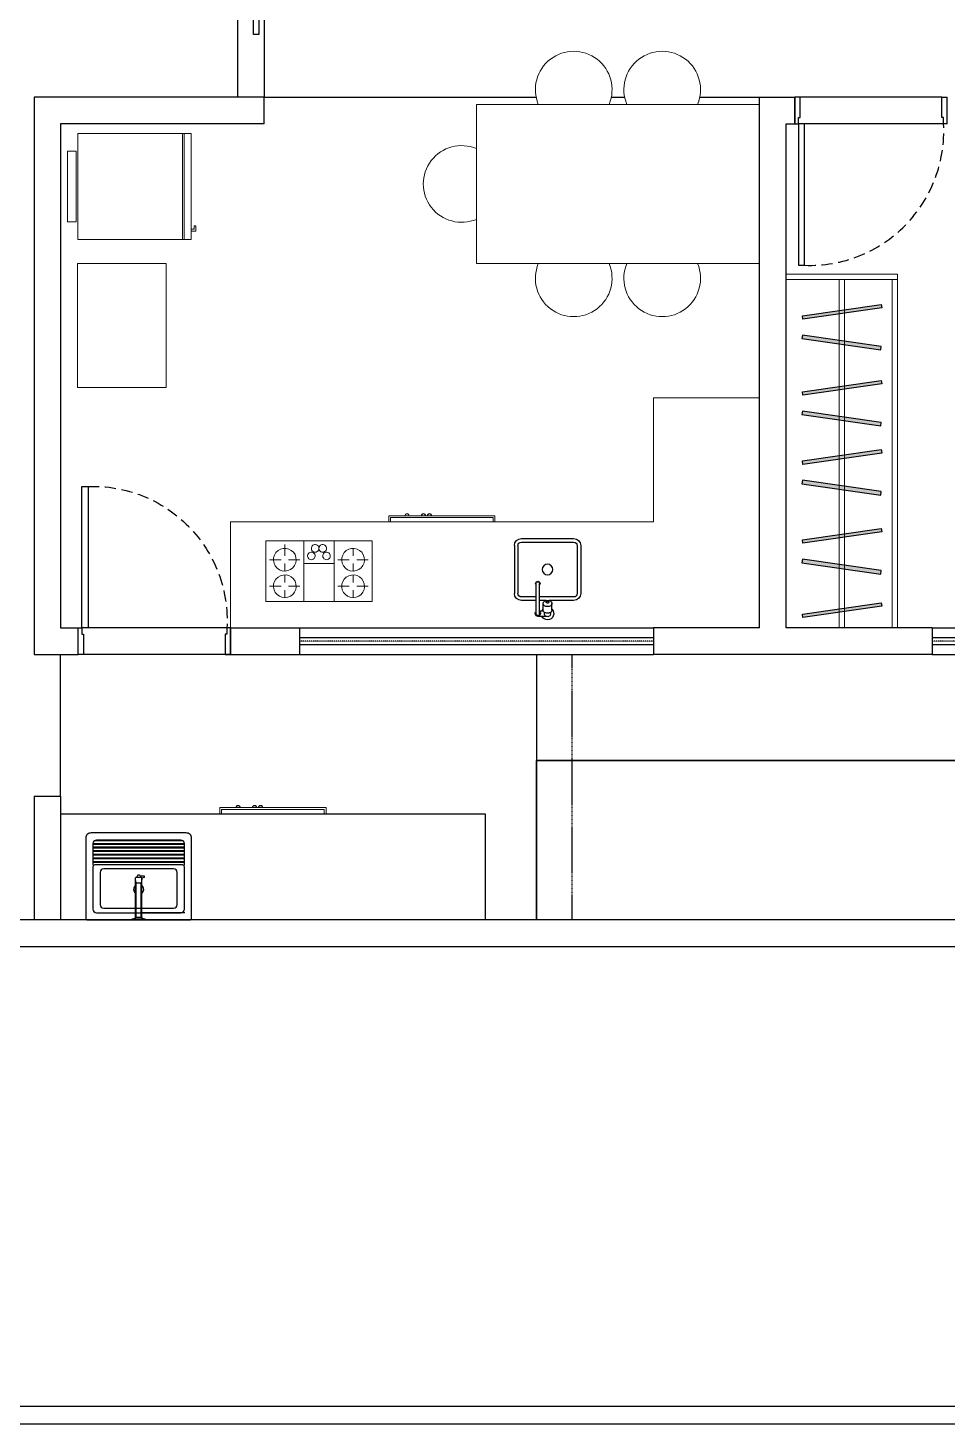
# Model space of a CAD drawing. Header units: millimetres. Extents: x 4374 to 7644, y 3396 to 4716.
# Drawn here: x 5171 to 5690, y 3396 to 4185 of the extents above; entities that cross this region are included whole.
import ezdxf

# ---------------------------------------------------------------- set-up
doc = ezdxf.new("R2010")
doc.units = ezdxf.units.MM
for name, pattern in [('HIDDEN', [9.525, 6.35, -3.175]), ('HIDDEN2', [0.1875, 0.125, -0.0625]), ('HIDDENX2', [0.75, 0.5, -0.25])]:
    doc.linetypes.add(name, pattern=pattern)
for name, color, linetype in [('ALVENARIA', 3, 'Continuous'), ('CALCADA', 7, 'Continuous'), ('ESQUADRIA', 2, 'Continuous'), ('HACHURA', 8, 'Continuous'), ('HIDROSSANITARIO', 8, 'Continuous'), ('PROJEÇÃO TELHADO', 8, 'HIDDENX2'), ('SOLEIRA', 9, 'Continuous')]:
    doc.layers.add(name, color=color, linetype=linetype)
doc.layers.add('MOBILIARIO', color=8, linetype='Continuous', lineweight=13)

# ---------------------------------------------------------------- blocks, each defined once
blk = doc.blocks.new('Pia-p06')
at = {"color": 0}
for p, q in [((-0.2425, 0.3991), (-0.199, 0.3991)), ((-0.2525, 0.3841), (-0.2525, 0.2141)), ((-0.2325, 0.3841), (-0.2325, 0.2141)), ((-0.2325, 0.3691), (-0.2116, 0.3691)), ((-0.2125, 0.3645), (-0.2125, 0.3269)), ((-0.205, 0.3841), (-0.205, 0.3771)), ((-0.17, 0.3841), (-0.17, 0.3771)), ((-0.1625, 0.3645), (-0.1625, 0.3269)), ((-0.375, 0), (-0.375, 0.27)), ((-0.355, 0), (-0.355, 0.27)), ((-0.2525, 0.31), (-0.335, 0.31)), ((-0.2525, 0.29), (-0.335, 0.29)), ((-0.1949, 0.31), (-0.2325, 0.31)), ((-0.04, 0.29), (-0.2325, 0.29)), ((-0.04, 0.31), (-0.1801, 0.31)), ((-0.02, 0), (-0.02, 0.27)), ((0, 0), (0, 0.27)), ((-0.335, -0.02), (-0.04, -0.02)), ((-0.335, -0.04), (-0.04, -0.04))]:
    blk.add_line(p, q, dxfattribs=at)
blk.add_lwpolyline([(-0.1625, 0.3645, 0.133256), (-0.1642, 0.3709, 0.106756), (-0.1698, 0.377, 0.082828), (-0.1776, 0.3807, 0.071352), (-0.1875, 0.3822, 0.071352), (-0.1974, 0.3807, 0.082828), (-0.2052, 0.377, 0.106756), (-0.2108, 0.3709, 0.133256), (-0.2125, 0.3645, 0.133256)], format="xyb", dxfattribs=at)
for points in [[(-0.2125, 0.3269, 0.133256), (-0.2108, 0.3205, 0.106756), (-0.2052, 0.3144, 0.082828), (-0.1974, 0.3106, 0.071352), (-0.1875, 0.3092, 0.071352), (-0.1776, 0.3106, 0.082828), (-0.1698, 0.3144, 0.106756), (-0.1642, 0.3205, 0.133256), (-0.1625, 0.3269, 0.133256), (-0.1642, 0.3333, 0.106756), (-0.1698, 0.3394, 0.082828), (-0.1776, 0.3431, 0.071352), (-0.1875, 0.3446, 0.071352), (-0.1974, 0.3431, 0.082828), (-0.2052, 0.3394, 0.106756), (-0.2108, 0.3333, 0.133256)], [(-0.18, 0.3194, 0.133256), (-0.1805, 0.3213, 0.106756), (-0.1822, 0.3231, 0.082828), (-0.1845, 0.3243, 0.071352), (-0.1875, 0.3247, 0.071352), (-0.1905, 0.3243, 0.082828), (-0.1928, 0.3231, 0.106756), (-0.1945, 0.3213, 0.133256), (-0.195, 0.3194, 0.133256), (-0.1945, 0.3175, 0.106756), (-0.1928, 0.3156, 0.082828), (-0.1905, 0.3145, 0.071352), (-0.1875, 0.3141, 0.071352), (-0.1845, 0.3145, 0.082828), (-0.1822, 0.3156, 0.106756), (-0.1805, 0.3175, 0.133256)]]:
    blk.add_lwpolyline(points, format="xyb", close=True, dxfattribs=at)
blk.add_circle((-0.1875, 0.135), 0.03, dxfattribs=at)
for centre, radius, start, end in [((-0.2425, 0.3841), 0.015, 311.81031, 228.18969), ((-0.1875, 0.3841), 0.035, 315.58469, 154.62307), ((-0.1875, 0.3841), 0.0175, 121.00272, 180), ((-0.199, 0.4091), 0.01, 270, 294.61998), ((-0.1875, 0.3841), 0.0175, 0, 114.61998), ((-0.2425, 0.3841), 0.01, 0.00021, 180.00021), ((-0.1875, 0.3841), 0.035, 205.37693, 224.41531), ((-0.335, 0.27), 0.04, 90, 180), ((-0.335, 0.27), 0.02, 90, 180), ((-0.04, 0.27), 0.04, 0, 90), ((-0.04, 0.27), 0.02, 0, 90), ((-0.2425, 0.2141), 0.0125, 143.1301, 36.8699), ((-0.2425, 0.2141), 0.01, 180.00012, 0.00012), ((-0.335, 0), 0.04, 180, 270), ((-0.335, 0), 0.02, 180, 270), ((-0.04, 0), 0.02, 270, 0), ((-0.04, 0), 0.04, 270, 0)]:
    blk.add_arc(centre, radius, start, end, dxfattribs=at)
blk = doc.blocks.new('Gel-p03')
at = {"color": 2}
for p, q in [((-0.6, 0.64), (-0.6, 0)), ((-0.6, 0.64), (0, 0.64)), ((-0.5, 0.7), (-0.1, 0.7)), ((-0.5, 0.7), (-0.5, 0.65)), ((-0.5, 0.65), (-0.1, 0.65)), ((-0.1, 0.7), (-0.1, 0.65)), ((0, 0.64), (0, 0)), ((-0.6, 0.05), (0, 0.05)), ((-0.6, 0.04), (0, 0.04)), ((-0.6, 0), (0, 0)), ((-0.5532, 0), (-0.5532, -0.0259)), ((-0.541, -0.0168), (-0.541, 0)), ((-0.5532, -0.0259), (-0.5228, -0.0259)), ((-0.5228, -0.0168), (-0.541, -0.0168)), ((-0.5228, -0.0259), (-0.5228, -0.0168))]:
    blk.add_line(p, q, dxfattribs=at)
blk = doc.blocks.new('Tan-p02')
at = {"color": 0}
for p, q in [((0.0594, 0.2558), (0.3021, 0.2558)), ((0.3569, 0.2958), (0.2819, 0.2958)), ((0.2819, 0.2958), (0.2819, 0.2908)), ((0.3569, 0.2908), (0.2819, 0.2908)), ((0.3021, 0.2828), (0.3021, 0.0585)), ((0.3044, 0.2808), (0.3044, 0.0858)), ((0.3344, 0.2808), (0.3044, 0.2808)), ((0.3344, 0.2808), (0.3344, 0.0858)), ((0.3367, 0.2828), (0.3367, 0.0585)), ((0.3569, 0.2958), (0.3569, 0.2908)), ((0.3022, 0.0578), (0.3043, 0.084)), ((0.3326, 0.0858), (0.3063, 0.0858)), ((0.3346, 0.084), (0.3366, 0.0578)), ((0.2881, 0.0459), (0.2885, 0.0555)), ((0.311, 0.047), (0.2881, 0.0459)), ((0.2885, 0.0555), (0.3021, 0.0608)), ((0.3041, 0.0565), (0.3347, 0.0565)), ((0.3118, 0.0453), (0.3074, 0.0565)), ((0.3268, 0.0454), (0.3313, 0.0565))]:
    blk.add_line(p, q, dxfattribs=at)
for points in [[(0.3119, 0.0453, 0.236739), (0.3123, 0.0446, 0.08552), (0.3141, 0.0437, 0.043127), (0.3164, 0.0432, 0.031837), (0.3194, 0.043, 0.031837), (0.3225, 0.0432, 0.043127), (0.3247, 0.0437, 0.08552), (0.3266, 0.0446, 0.236739), (0.3269, 0.0453, 0.159785), (0.3268, 0.0458, 0.08552)], [(0.312, 0.0456, 0.077146), (0.3119, 0.0453, 0.236739)]]:
    blk.add_lwpolyline(points, format="xyb", dxfattribs=at)
for centre, radius, start, end in [((0.2779, 0.2515), 0.0395, 47.87745, 84.19758), ((0.3609, 0.2516), 0.0395, 95.79617, 132.12881), ((0.3063, 0.0838), 0.002, 90, 175.52186), ((0.3326, 0.0838), 0.002, 4.47814, 90), ((0.3041, 0.0585), 0.002, 180, 270), ((0.3347, 0.0585), 0.002, 270, 0)]:
    blk.add_arc(centre, radius, start, end, dxfattribs=at)
at = {"layer": 'HIDROSSANITARIO'}
for p, q in [((0.0609, -0.0291), (0.5779, -0.0291)), ((0.5779, -0.0351), (0.0609, -0.0351)), ((0.0609, -0.0493), (0.5779, -0.0493)), ((0.5779, -0.0554), (0.0609, -0.0554)), ((0.0609, -0.0696), (0.5779, -0.0696)), ((0.5779, -0.0757), (0.0609, -0.0757)), ((0.0609, -0.0899), (0.5779, -0.0899)), ((0.5779, -0.096), (0.0609, -0.096)), ((0.0609, -0.1101), (0.5779, -0.1101)), ((0.5779, -0.1162), (0.0609, -0.1162)), ((0.0609, -0.1304), (0.5779, -0.1304)), ((0.0684, -0.1507), (0.5705, -0.1507))]:
    blk.add_line(p, q, dxfattribs=at)
for points in [[(0.0508, -0.1958), (0.5881, -0.1958, 0.414214), (0.6185, -0.1654), (0.6185, 0.2857, 0.414214), (0.6083, 0.2958), (0.0305, 0.2958, 0.414214), (0.0204, 0.2857), (0.0204, -0.1654, 0.414214)], [(0.1218, 0.0069), (0.5171, 0.0069, 0.414214), (0.5374, 0.0272), (0.5374, 0.2097, 0.414214), (0.5171, 0.23), (0.1218, 0.23, 0.414214), (0.1015, 0.2097), (0.1015, 0.0272, 0.414214)]]:
    blk.add_lwpolyline(points, format="xyb", close=True, dxfattribs=at)
for points in [[(0.5779, 0.0152), (0.5779, 0.235, 0.414214), (0.5577, 0.2553), (0.0812, 0.2553, 0.414214), (0.0609, 0.235), (0.0609, 0.0152)], [(0.0609, 0.0137), (0.0609, -0.0047, 0.414214), (0.0711, -0.0149), (0.0837, -0.0149), (0.5536, -0.0149), (0.5678, -0.0149, 0.414214), (0.5779, -0.0047), (0.5779, 0.0137)], [(0.0609, -0.0133), (0.0609, -0.135, 0.414214), (0.0812, -0.1553), (0.5577, -0.1553, 0.414214), (0.5779, -0.135), (0.5779, -0.0133, 0.414214)]]:
    blk.add_lwpolyline(points, format="xyb", dxfattribs=at)
blk.add_lwpolyline([(0.5779, -0.1365), (0.061, -0.1365)], dxfattribs=at)
for start, end in [(127.55342, 232.44658), (307.55342, 52.44658)]:
    blk.add_arc((0.3194, 0.1235), 0.0284, start, end, dxfattribs=at)
blk = doc.blocks.new('Fog4-banc')
at = {"color": 0}
for p, q in [((-0.6002, 0.343), (0, 0.343)), ((-0.6002, 0), (-0.6002, 0.343)), ((-0.3859, 0.343), (-0.3859, 0)), ((-0.2144, 0.343), (-0.2144, 0)), ((-0.1072, 0.3215), (-0.1072, 0.2572)), ((0, 0.343), (0, 0)), ((-0.493, 0.3001), (-0.493, 0.2572)), ((-0.343, 0.2572), (-0.343, 0.2572)), ((-0.3215, 0.3001), (-0.3215, 0.3001)), ((-0.2787, 0.3001), (-0.2787, 0.3001)), ((-0.2572, 0.2572), (-0.2572, 0.2572)), ((-0.5788, 0.2358), (-0.5145, 0.2358)), ((-0.493, 0.1715), (-0.493, 0.2144)), ((-0.4073, 0.2358), (-0.4716, 0.2358)), ((-0.2144, 0.2144), (-0.3859, 0.2144)), ((-0.1929, 0.2358), (-0.1286, 0.2358)), ((-0.1072, 0.1715), (-0.1072, 0.2144)), ((-0.0214, 0.2358), (-0.0857, 0.2358)), ((-0.5788, 0.0857), (-0.5145, 0.0857)), ((-0.493, 0.1501), (-0.493, 0.1072)), ((-0.4073, 0.0857), (-0.4716, 0.0857)), ((-0.1929, 0.0857), (-0.1286, 0.0857)), ((-0.1072, 0.1501), (-0.1072, 0.1072)), ((-0.0214, 0.0857), (-0.0857, 0.0857)), ((0, 0), (-0.6002, 0)), ((-0.493, 0.0214), (-0.493, 0.0643)), ((-0.1072, 0.0214), (-0.1072, 0.0643))]:
    blk.add_line(p, q, dxfattribs=at)
for points in [[(-0.3216, 0.2787), (-0.3163, 0.2794), (-0.3113, 0.2813), (-0.3069, 0.2844), (-0.3035, 0.2885), (-0.3012, 0.2934), (-0.3002, 0.2986), (-0.3005, 0.3039), (-0.3021, 0.309), (-0.3049, 0.3136), (-0.3087, 0.3173), (-0.3134, 0.3199), (-0.3185, 0.3213), (-0.3239, 0.3214), (-0.3291, 0.3202), (-0.3338, 0.3177), (-0.3378, 0.3141), (-0.3407, 0.3097), (-0.3425, 0.3046), (-0.343, 0.2993), (-0.3421, 0.294), (-0.34, 0.2891), (-0.3367, 0.2849), (-0.3324, 0.2817), (-0.3275, 0.2795), (-0.3223, 0.2787), (-0.3216, 0.2787)], [(-0.2787, 0.2787), (-0.2734, 0.2794), (-0.2684, 0.2813), (-0.2641, 0.2844), (-0.2606, 0.2885), (-0.2583, 0.2934), (-0.2573, 0.2986), (-0.2576, 0.3039), (-0.2592, 0.309), (-0.262, 0.3136), (-0.2659, 0.3173), (-0.2705, 0.3199), (-0.2757, 0.3213), (-0.281, 0.3214), (-0.2862, 0.3202), (-0.2909, 0.3177), (-0.2949, 0.3141), (-0.2979, 0.3097), (-0.2996, 0.3046), (-0.3001, 0.2993), (-0.2992, 0.294), (-0.2971, 0.2891), (-0.2938, 0.2849), (-0.2896, 0.2817), (-0.2847, 0.2795), (-0.2794, 0.2787), (-0.2787, 0.2787)], [(-0.4931, 0.1715), (-0.4772, 0.1735), (-0.4623, 0.1794), (-0.4493, 0.1888), (-0.439, 0.2011), (-0.4321, 0.2156), (-0.4289, 0.2313), (-0.4298, 0.2473), (-0.4346, 0.2626), (-0.4431, 0.2763), (-0.4546, 0.2874), (-0.4686, 0.2953), (-0.484, 0.2995), (-0.5001, 0.2998), (-0.5157, 0.2961), (-0.5299, 0.2886), (-0.5418, 0.2779), (-0.5506, 0.2645), (-0.556, 0.2494), (-0.5574, 0.2334), (-0.5548, 0.2176), (-0.5483, 0.2029), (-0.5385, 0.1903), (-0.5258, 0.1805), (-0.511, 0.1741), (-0.4952, 0.1716), (-0.4931, 0.1715)], [(-0.343, 0.2358), (-0.3377, 0.2365), (-0.3327, 0.2384), (-0.3284, 0.2416), (-0.325, 0.2457), (-0.3227, 0.2505), (-0.3216, 0.2557), (-0.3219, 0.2611), (-0.3235, 0.2662), (-0.3263, 0.2707), (-0.3302, 0.2744), (-0.3348, 0.2771), (-0.34, 0.2785), (-0.3453, 0.2786), (-0.3505, 0.2773), (-0.3552, 0.2748), (-0.3592, 0.2713), (-0.3622, 0.2668), (-0.3639, 0.2618), (-0.3644, 0.2564), (-0.3635, 0.2512), (-0.3614, 0.2463), (-0.3581, 0.2421), (-0.3539, 0.2388), (-0.349, 0.2367), (-0.3437, 0.2358), (-0.343, 0.2358)], [(-0.2572, 0.2358), (-0.2519, 0.2365), (-0.247, 0.2384), (-0.2426, 0.2416), (-0.2392, 0.2457), (-0.2369, 0.2505), (-0.2359, 0.2557), (-0.2362, 0.2611), (-0.2378, 0.2662), (-0.2406, 0.2707), (-0.2444, 0.2744), (-0.2491, 0.2771), (-0.2542, 0.2785), (-0.2596, 0.2786), (-0.2648, 0.2773), (-0.2695, 0.2748), (-0.2735, 0.2713), (-0.2764, 0.2668), (-0.2782, 0.2618), (-0.2787, 0.2564), (-0.2778, 0.2512), (-0.2757, 0.2463), (-0.2724, 0.2421), (-0.2681, 0.2388), (-0.2632, 0.2367), (-0.258, 0.2358), (-0.2572, 0.2358)], [(-0.1072, 0.1715), (-0.0913, 0.1735), (-0.0764, 0.1794), (-0.0634, 0.1888), (-0.0531, 0.2011), (-0.0462, 0.2156), (-0.0431, 0.2313), (-0.044, 0.2473), (-0.0488, 0.2626), (-0.0572, 0.2763), (-0.0688, 0.2874), (-0.0827, 0.2953), (-0.0982, 0.2995), (-0.1142, 0.2998), (-0.1298, 0.2961), (-0.144, 0.2886), (-0.1559, 0.2779), (-0.1648, 0.2645), (-0.1701, 0.2494), (-0.1715, 0.2334), (-0.1689, 0.2176), (-0.1625, 0.2029), (-0.1526, 0.1903), (-0.1399, 0.1805), (-0.1252, 0.1741), (-0.1094, 0.1716), (-0.1072, 0.1715)], [(-0.4931, 0.0215), (-0.4772, 0.0235), (-0.4623, 0.0294), (-0.4493, 0.0387), (-0.439, 0.0511), (-0.4321, 0.0655), (-0.4289, 0.0813), (-0.4298, 0.0973), (-0.4346, 0.1126), (-0.4431, 0.1262), (-0.4546, 0.1373), (-0.4686, 0.1452), (-0.484, 0.1495), (-0.5001, 0.1497), (-0.5157, 0.146), (-0.5299, 0.1386), (-0.5418, 0.1278), (-0.5506, 0.1145), (-0.556, 0.0993), (-0.5574, 0.0834), (-0.5548, 0.0675), (-0.5483, 0.0529), (-0.5385, 0.0402), (-0.5258, 0.0304), (-0.511, 0.024), (-0.4952, 0.0215), (-0.4931, 0.0215)], [(-0.1072, 0.0215), (-0.0913, 0.0235), (-0.0764, 0.0294), (-0.0634, 0.0387), (-0.0531, 0.0511), (-0.0462, 0.0655), (-0.0431, 0.0813), (-0.044, 0.0973), (-0.0488, 0.1126), (-0.0572, 0.1262), (-0.0688, 0.1373), (-0.0827, 0.1452), (-0.0982, 0.1495), (-0.1142, 0.1497), (-0.1298, 0.146), (-0.144, 0.1386), (-0.1559, 0.1278), (-0.1648, 0.1145), (-0.1701, 0.0993), (-0.1715, 0.0834), (-0.1689, 0.0675), (-0.1625, 0.0529), (-0.1526, 0.0402), (-0.1399, 0.0304), (-0.1252, 0.024), (-0.1094, 0.0215), (-0.1072, 0.0215)]]:
    blk.add_lwpolyline(points, dxfattribs=at)
blk = doc.blocks.new('fogao4b-002')
for p, q in [((0.5367, 0), (0.5714, 0)), ((0.5714, 0), (0.5714, -0.6)), ((0.5367, -0.01), (0.5614, -0.01)), ((0.5614, -0.01), (0.5614, -0.59)), ((0.5714, -0.0906), (0.5714, -0.115)), ((0.5714, -0.1842), (0.5714, -0.2086)), ((0.5714, -0.2181), (0.5714, -0.2425)), ((0.5614, -0.59), (0.5367, -0.59)), ((0.5714, -0.6), (0.5367, -0.6))]:
    blk.add_line(p, q)
blk.add_lwpolyline([(0.5367, 0), (0.5367, -0.6)])
for centre, radius in [((0.5714, -0.1028), 0.0122), ((0.5714, -0.1028), 0.0107), ((0.5714, -0.1964), 0.0122), ((0.5714, -0.1964), 0.0107), ((0.5714, -0.2303), 0.0122), ((0.5714, -0.2303), 0.0107)]:
    blk.add_arc(centre, radius, 270, 90)
blk = doc.blocks.new('A$C71E154B1')
for points in [[(-9.23, 176.48), (-53.77, 182.9), (-54.06, 180.92), (-9.52, 174.5)], [(-53.77, 159.11), (-9.23, 165.53), (-8.94, 163.55), (-53.48, 157.13)], [(-9.23, 133.54), (-53.77, 139.96), (-54.06, 137.98), (-9.52, 131.56)], [(-53.77, 116.16), (-9.23, 122.58), (-8.94, 120.61), (-53.48, 114.19)], [(-9.23, 94.44), (-53.77, 100.86), (-54.06, 98.88), (-9.52, 92.46)], [(-53.77, 77.07), (-9.23, 83.49), (-8.94, 81.51), (-53.48, 75.09)], [(-9.23, 49.84), (-53.77, 56.26), (-54.06, 54.28), (-9.52, 47.86)], [(-53.77, 32.47), (-9.23, 38.89), (-8.94, 36.91), (-53.48, 30.49)], [(-9.23, 7.82), (-53.77, 14.24), (-54.06, 12.26), (-9.52, 5.84)]]:
    blk.add_hatch(color=9).paths.add_polyline_path(points)
for points in [[(-9.23, 176.48), (-53.77, 182.9), (-54.06, 180.92), (-9.52, 174.5)], [(-53.77, 159.11), (-9.23, 165.53), (-8.94, 163.55), (-53.48, 157.13)], [(-9.23, 133.54), (-53.77, 139.96), (-54.06, 137.98), (-9.52, 131.56)], [(-53.77, 116.16), (-9.23, 122.58), (-8.94, 120.61), (-53.48, 114.19)], [(-9.23, 94.44), (-53.77, 100.86), (-54.06, 98.88), (-9.52, 92.46)], [(-53.77, 77.07), (-9.23, 83.49), (-8.94, 81.51), (-53.48, 75.09)], [(-9.23, 49.84), (-53.77, 56.26), (-54.06, 54.28), (-9.52, 47.86)], [(-53.77, 32.47), (-9.23, 38.89), (-8.94, 36.91), (-53.48, 30.49)], [(-9.23, 7.82), (-53.77, 14.24), (-54.06, 12.26), (-9.52, 5.84)]]:
    blk.add_lwpolyline(points, close=True)
at = {"layer": 'MOBILIARIO'}
for p, q in [((-63, 0), (-63, 200)), ((-60, 0), (-60, 197))]:
    blk.add_line(p, q, dxfattribs=at)
for points in [[(-63, 200), (0, 200)], [(-63, 197), (0, 197)], [(-33, 197), (-33, 0)], [(-30, 197), (-30, 0)]]:
    blk.add_lwpolyline(points, dxfattribs=at)
blk = doc.blocks.new('P1')
at = {"layer": 'ALVENARIA'}
blk.add_line((15, 180), (0, 180), dxfattribs=at)
at = {"layer": 'ESQUADRIA', "color": 8}
for p, q in [((0, 180), (0, 0)), ((15, 180), (15, 0))]:
    blk.add_line(p, q, dxfattribs=at)
at = {"layer": 'ESQUADRIA'}
blk.add_line((15, 0), (0, 0), dxfattribs=at)
blk.add_lwpolyline([(15, 180), (0, 180)], dxfattribs=at)
for points in [[(3, 75), (3, 180), (6, 180), (6, 75)], [(9, 35.56), (9, 140.56), (12, 140.56), (12, 35.56)]]:
    blk.add_lwpolyline(points, close=True, dxfattribs=at)
blk = doc.blocks.new('A$C16205750')
at = {"layer": 'ESQUADRIA', "color": 0}
for p, q in [((15, -0.5), (0, -0.5)), ((0, -86.5), (15, -86.5)), ((95, -81, 0), (15, -81, 0)), ((15, -81, 0), (15, -84.5, 0)), ((15, -84.5, 0), (95, -84.5, 0)), ((95, -84.5, 0), (95, -81, 0))]:
    blk.add_line(p, q, dxfattribs=at)
at = {"layer": 'ESQUADRIA', "color": 8}
for p, q in [((0, -3.5, 0), (0, -83.5, 0)), ((15, -2.5, 0), (15, -84.5, 0))]:
    blk.add_line(p, q, dxfattribs=at)
at = {"layer": 'ESQUADRIA', "color": 0}
for points in [[(15, -0.5), (15, -2.5), (11.5, -2.5), (11.5, -3.5), (0, -3.5), (0, -0.5)], [(15, -86.5), (15, -84.5), (11.5, -84.5), (11.5, -83.5), (0, -83.5), (0, -86.5)]]:
    blk.add_lwpolyline(points, dxfattribs=at)
at = {"layer": 'ESQUADRIA', "color": 8, "linetype": 'HIDDEN'}
blk.add_arc((19.23, -78.2, 0), 75.82, 357.88582, 93.19861, dxfattribs=at)
blk = doc.blocks.new('A$C00EE36C0')
at = {"layer": 'ESQUADRIA', "color": 3}
for p, q in [((-100, -15), (-100, 0)), ((100, -15), (100, 0))]:
    blk.add_line(p, q, dxfattribs=at)
at = {"layer": 'ESQUADRIA'}
for p, q in [((100, 0), (-100, 0)), ((-100, -5.5), (-20, -5.5)), ((-100, -5.5), (100, -5.5)), ((-100, -9.5), (100, -9.5)), ((100, -15), (-100, -15))]:
    blk.add_line(p, q, dxfattribs=at)
at = {"layer": 'ESQUADRIA', "color": 9, "linetype": 'HIDDEN2'}
blk.add_line((-100, -7.5), (100, -7.5), dxfattribs=at)

msp = doc.modelspace()

# ---------------------------------------------------------------- linework, layer by layer
at = {"color": 250}
msp.add_line((5189.11, 3750.81), (5189.11, 3830.81), dxfattribs=at)
at = {"layer": 'ALVENARIA'}
for p, q in [((5304.11, 4145.81), (5174.11, 4145.81)), ((5174.11, 4145.81), (5174.11, 3830.81)), ((5304.11, 4130.81), (5304.11, 4145.81)), ((5584.11, 3845.81), (5584.11, 4145.81)), ((5584.11, 4145.81), (5604.11, 4145.81)), ((5604.11, 4130.81), (5604.11, 4145.81)), ((5189.11, 4130.81), (5189.11, 3845.81)), ((5304.11, 4130.81), (5189.11, 4130.81)), ((5599.11, 3845.81), (5599.11, 4130.81)), ((5599.11, 4130.81), (5604.11, 4130.81)), ((5189.11, 3845.81), (5199.11, 3845.81)), ((5199.11, 3830.81), (5199.11, 3845.81)), ((5285.11, 3845.81), (5374.11, 3845.81)), ((5285.11, 3830.81), (5285.11, 3845.81)), ((5584.11, 3845.81), (5524.11, 3845.81)), ((5681.61, 3845.81), (5599.11, 3845.81)), ((5174.11, 3830.81), (5199.11, 3830.81)), ((5285.11, 3830.81), (5374.11, 3830.81)), ((5681.61, 3830.81), (5524.11, 3830.81)), ((7629.11, 3680.81), (4950.32, 3680.81))]:
    msp.add_line(p, q, dxfattribs=at)
at = {"layer": 'ALVENARIA', "color": 4}
for p, q in [((5174.11, 3750.81), (5174.11, 3680.81)), ((5174.11, 3750.81), (5189.11, 3750.81)), ((5189.11, 3750.81), (5189.11, 3680.81))]:
    msp.add_line(p, q, dxfattribs=at)
at = {"layer": 'ALVENARIA'}
msp.add_lwpolyline([(4944.11, 3665.81), (6144.11, 3665.81), (7644.11, 3665.81)], dxfattribs=at)
at = {"layer": 'CALCADA'}
for p, q in [((5458.11, 3830.81), (5458.11, 3680.81)), ((6049.11, 3770.81), (5458.11, 3770.81)), ((7644.11, 3405.81), (5028.94, 3405.81))]:
    msp.add_line(p, q, dxfattribs=at)
at = {"layer": 'CALCADA', "color": 5}
msp.add_line((7644.11, 3395.81), (4832.27, 3395.81), dxfattribs=at)
at = {"layer": 'CALCADA'}
msp.add_lwpolyline([(5458.11, 3770.81), (6049.11, 3770.81), (6049.11, 3680.81), (5458.11, 3680.81), (5458.11, 3770.81)], dxfattribs=at)
at = {"layer": 'HACHURA'}
for p, q in [((5304.11, 4145.81), (5457.88, 4145.81)), ((5500.34, 4145.81), (5507.88, 4145.81)), ((5550.34, 4145.81), (5584.11, 4145.81))]:
    msp.add_line(p, q, dxfattribs=at)
at = {"layer": 'HIDROSSANITARIO'}
for p, q in [((5189.11, 3740.81), (5429.11, 3740.81)), ((5429.11, 3740.81), (5429.11, 3680.81))]:
    msp.add_line(p, q, dxfattribs=at)
at = {"layer": 'MOBILIARIO'}
for p, q in [((5584.11, 4141.8), (5424.11, 4141.8)), ((5424.11, 4141.8), (5424.11, 4051.8)), ((5424.11, 4051.8), (5584.11, 4051.8))]:
    msp.add_line(p, q, dxfattribs=at)
msp.add_lwpolyline([(5248.69, 3981.75), (5248.69, 4051.75), (5198.69, 4051.75), (5198.69, 3981.75)], close=True, dxfattribs=at)
msp.add_lwpolyline([(5584.11, 3975.81), (5524.11, 3975.81), (5524.11, 3905.81), (5285.11, 3905.81), (5285.11, 3845.81)], dxfattribs=at)
for centre, start, end in [((5479.11, 4150.13), 337.38014, 202.61986), ((5529.11, 4150.13), 337.38014, 202.61986), ((5415.78, 4096.8), 67.38014, 292.61986), ((5479.11, 4043.46), 157.38014, 22.61986), ((5529.11, 4043.46), 157.38014, 22.61986)]:
    msp.add_arc(centre, 21.67, start, end, dxfattribs=at)
at = {"layer": 'PROJEÇÃO TELHADO'}
msp.add_line((5478.11, 3830.81), (5478.11, 3680.81), dxfattribs=at)
msp.add_lwpolyline([(6129.11, 3770.81), (5458.11, 3770.81)], dxfattribs=at)
at = {"layer": 'SOLEIRA'}
msp.add_line((5285.11, 3830.81), (5199.11, 3830.81), dxfattribs=at)

# ---------------------------------------------------------------- block references
at = {"xscale": -1}
msp.add_blockref('A$C71E154B1', (5599.11, 3845.81), dxfattribs=at)
at = {"layer": 'ESQUADRIA'}
msp.add_blockref('P1', (5289.11, 4145.81), dxfattribs=at)
for name, p, rotation in [('A$C16205750', (5690.61, 4145.81), 270), ('A$C00EE36C0', (5424.11, 3830.81), 180), ('A$C00EE36C0', (5781.61, 3830.81), 180)]:
    msp.add_blockref(name, p, dxfattribs=dict(at, rotation=rotation))
at = {"layer": 'ESQUADRIA', "xscale": -1, "rotation": 270}
msp.add_blockref('A$C16205750', (5285.61, 3830.81), dxfattribs=at)
at = {"layer": 'HIDROSSANITARIO', "yscale": 100, "zscale": 100, "rotation": 180}
for name, p, xscale in [('Pia-p06', (5483.07, 3892.35), -100), ('Tan-p02', (5265.18, 3710.39), 100)]:
    msp.add_blockref(name, p, dxfattribs=dict(at, xscale=xscale))
at = {"layer": 'MOBILIARIO', "xscale": 100, "yscale": 100, "zscale": 100, "rotation": 90}
msp.add_blockref('Gel-p03', (5262.93, 4125.4), dxfattribs=at)
at = {"layer": 'MOBILIARIO', "linetype": 'Continuous', "xscale": 100, "yscale": 100, "zscale": 100, "rotation": 90}
for p in [(5374.61, 3852.13), (5279.11, 3687.13)]:
    msp.add_blockref('fogao4b-002', p, dxfattribs=at)
at = {"layer": 'MOBILIARIO', "xscale": -100, "yscale": 100, "zscale": 100}
msp.add_blockref('Fog4-banc', (5305.11, 3860.8), dxfattribs=at)

doc.saveas('drawing.dxf')
